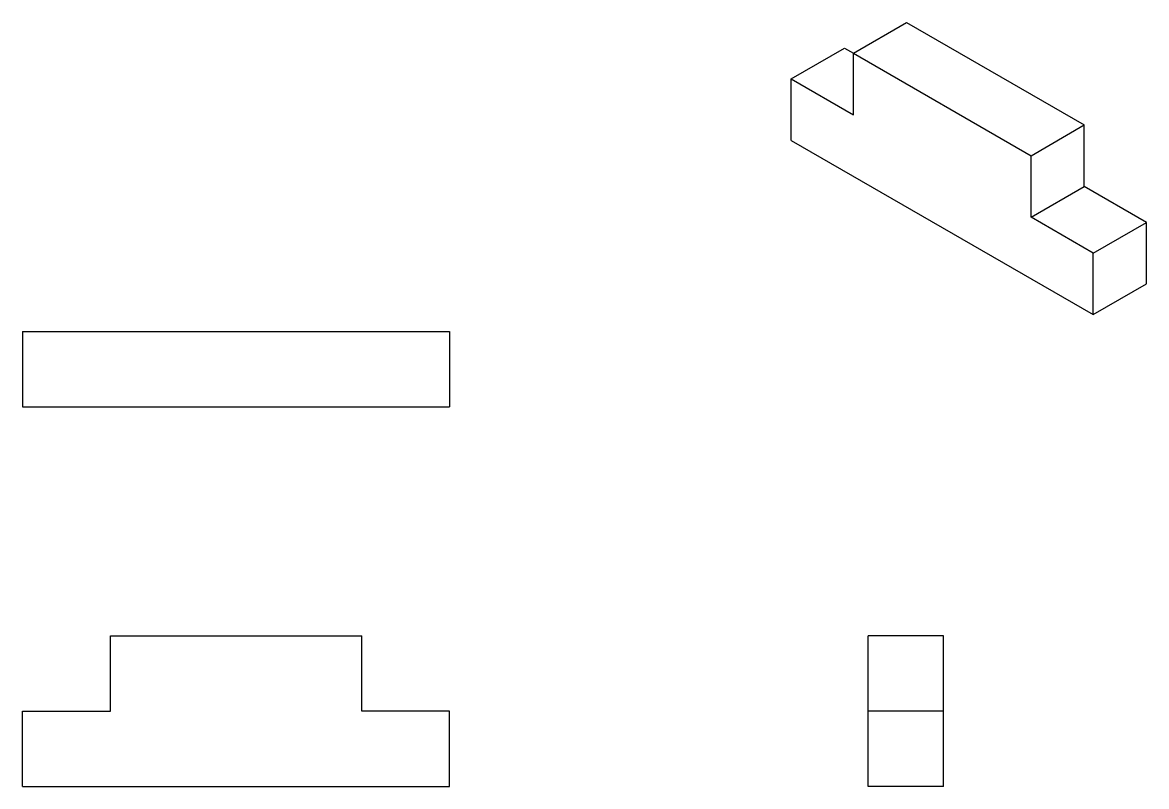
# Model space of a CAD drawing. Header units: millimetres. Extents: x 200.4 to 289.9, y 126.5 to 187.3.
import ezdxf

# ---------------------------------------------------------------- set-up
doc = ezdxf.new("R2010")
doc.units = ezdxf.units.MM

msp = doc.modelspace()

# ---------------------------------------------------------------- linework, layer by layer
at = {"color": 7, "linetype": 'Continuous', "lineweight": 25}
for p, q in [((266.546, 184.892), (270.789, 187.341)), ((270.789, 187.341), (284.931, 179.177)), ((261.597, 182.85), (265.839, 185.299)), ((265.839, 185.299), (266.546, 184.891)), ((266.546, 179.993), (266.546, 184.892)), ((266.546, 184.892), (280.688, 176.728)), ((261.597, 177.951), (261.597, 182.85)), ((261.597, 182.85), (266.546, 179.993)), ((280.688, 176.728), (284.931, 179.177)), ((284.931, 174.278), (284.931, 179.177)), ((261.597, 177.951), (285.638, 164.072)), ((280.688, 171.829), (280.688, 176.728)), ((280.688, 171.829), (284.931, 174.278)), ((289.881, 171.42), (284.931, 174.278)), ((285.638, 168.971), (280.688, 171.829)), ((285.638, 168.971), (289.881, 171.42)), ((289.881, 166.521), (289.881, 171.42)), ((285.638, 164.072), (285.638, 168.971)), ((285.638, 164.072), (289.881, 166.521)), ((200.414, 162.736), (234.414, 162.736)), ((200.414, 162.736), (200.414, 156.736)), ((234.414, 162.736), (234.414, 156.736)), ((200.414, 156.736), (234.414, 156.736)), ((207.414, 132.487), (207.414, 138.487)), ((207.414, 138.487), (227.414, 138.487)), ((227.414, 132.487), (227.414, 138.487)), ((273.718, 138.487), (267.718, 138.487)), ((267.718, 132.487), (267.718, 138.487)), ((273.718, 132.487), (273.718, 138.487)), ((200.414, 126.487), (200.414, 132.487)), ((200.414, 132.487), (207.414, 132.487)), ((234.414, 132.487), (227.414, 132.487)), ((234.414, 126.487), (234.414, 132.487)), ((273.718, 132.487), (267.718, 132.487)), ((267.718, 126.487), (267.718, 132.487)), ((273.718, 126.487), (273.718, 132.487)), ((200.414, 126.487), (234.414, 126.487)), ((273.718, 126.487), (267.718, 126.487))]:
    msp.add_line(p, q, dxfattribs=at)

doc.saveas('drawing.dxf')
